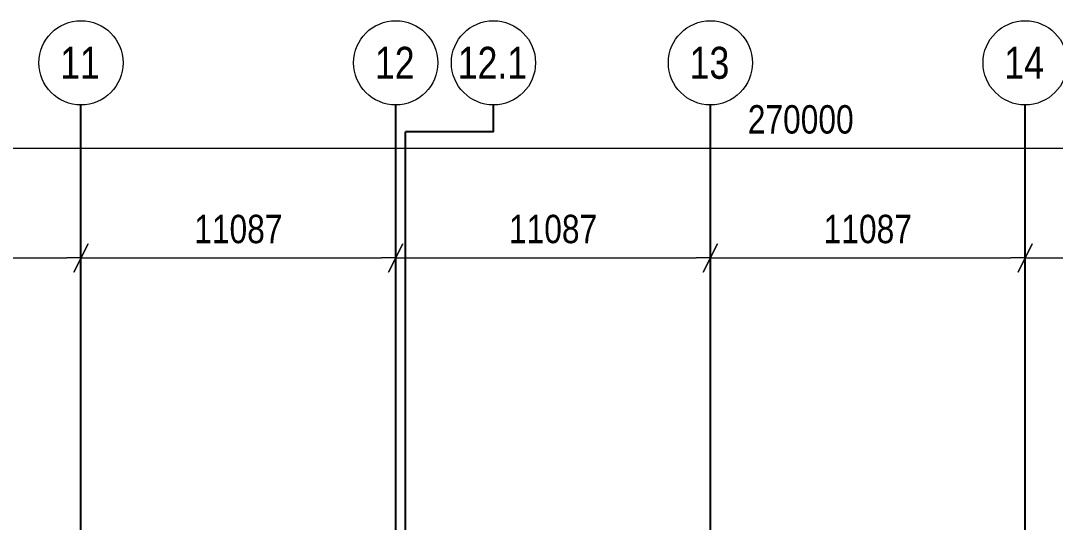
# Model space of a CAD drawing. Header units: millimetres. Extents: x -677815 to 476396, y -125373 to 39000.
# Drawn here: x 107520 to 143967, y 21339 to 38995 of the extents above; entities that cross this region are included whole.
import ezdxf
from ezdxf.enums import TextEntityAlignment as Align

# ---------------------------------------------------------------- set-up
doc = ezdxf.new("R2010")
doc.units = ezdxf.units.MM
doc.linetypes.add('Xref building Toll$0$Grid Line', pattern=[22.225, 12.7, -3.175, 3.175, -3.175])
for name, color, linetype, lineweight in [('AM_BOR', 4, 'Continuous', 25), ('Xref building Toll$0$annotation - dimensions', 7, 'Continuous', 0), ('Xref building Toll$0$annotation - text', 7, 'Continuous', 0)]:
    doc.layers.add(name, color=color, linetype=linetype, lineweight=lineweight)
doc.layers.add('Xref building Toll$0$S-GRID', color=8, linetype='Continuous')
doc.styles.add('Xref building Toll$0$1 200 sub headings', font='arial.ttf', dxfattribs={"width": 0.821429, "height": 560})
doc.styles.add('Xref building Toll$0$1 500 general', font='arial.ttf', dxfattribs={"width": 0.870588, "height": 850})
doc.styles.add('Xref building Toll$0$1 500 general_0', font='arial.ttf', dxfattribs={"width": 0.870588})
doc.dimstyles.new('Xref building Toll$0$1 500', dxfattribs={"dimtxt": 850, "dimasz": 425, "dimexe": 425, "dimexo": 0.0625, "dimgap": 425, "dimtad": 1, "dimdec": 0, "dimzin": 11, "dimdsep": 46, "dimtxsty": 'Xref building Toll$0$1 500 general', "dimblk": 'Xref building Toll$0$_Oblique_2.0', "dimcen": 0.09, "dimclrd": 256, "dimclre": 256, "dimadec": 4, "dimazin": 3, "dimtfac": 1, "dimtdec": 0, "dimtmove": 2, "dimatfit": 1, "dimldrblk": 'Xref building Toll$0$TerminatorOpen_2.0', "dimfxl": 1700, "dimfxlon": 1, "dimfrac": 2, "dimtolj": 1, "dimtzin": 11, "dimlwd": 0, "dimlwe": 0, "dimarcsym": 0})

# ---------------------------------------------------------------- blocks, each defined once
blk = doc.blocks.new('*U137')
at = {"layer": 'Xref building Toll$0$annotation - text', "linetype": 'Continuous', "lineweight": 13}
blk.add_circle((0, 0), 0.732, dxfattribs=at)
at = {"layer": 'Xref building Toll$0$annotation - text', "style": 'Xref building Toll$0$1 200 sub headings', "width": 0.8}
blk.add_text('11', height=0.5556, dxfattribs=at).set_placement((-0.017, 0), align=Align.MIDDLE_CENTER)
blk = doc.blocks.new('Xref building Toll$0$AUDIT_I_160727135711-0')
at = {"layer": 'Xref building Toll$0$annotation - text', "linetype": 'Continuous', "lineweight": 13}
blk.add_circle((0, 0), 0.732, dxfattribs=at)
at = {"layer": 'Xref building Toll$0$annotation - text', "style": 'Xref building Toll$0$1 200 sub headings', "width": 0.8}
blk.add_text('12', height=0.5556, dxfattribs=at).set_placement((-0.017, 0), align=Align.MIDDLE_CENTER)
blk = doc.blocks.new('*U138')
at = {"layer": 'Xref building Toll$0$annotation - text', "linetype": 'Continuous', "lineweight": 13}
blk.add_circle((0, 0), 0.732, dxfattribs=at)
at = {"layer": 'Xref building Toll$0$annotation - text', "style": 'Xref building Toll$0$1 200 sub headings', "width": 0.8}
blk.add_text('13', height=0.5556, dxfattribs=at).set_placement((-0.017, 0), align=Align.MIDDLE_CENTER)
blk = doc.blocks.new('*U139')
at = {"layer": 'Xref building Toll$0$annotation - text', "linetype": 'Continuous', "lineweight": 13}
blk.add_circle((0, 0), 0.732, dxfattribs=at)
at = {"layer": 'Xref building Toll$0$annotation - text', "style": 'Xref building Toll$0$1 200 sub headings', "width": 0.8}
blk.add_text('14', height=0.5556, dxfattribs=at).set_placement((-0.017, 0), align=Align.MIDDLE_CENTER)
blk = doc.blocks.new('Xref building Toll$0$_Oblique_2.0')
at = {"color": 0, "linetype": 'ByBlock', "lineweight": -2}
for p, q in [((0.5, 1), (-0.5, -1)), ((0, 0), (-1, 0))]:
    blk.add_line(p, q, dxfattribs=at)
blk = doc.blocks.new('*D184')
at = {"layer": 'Defpoints', "color": 0, "linetype": 'Continuous', "transparency": 16777216}
for p in [(-302993, 270238), (-32993, 270161), (-32993, 269803)]:
    blk.add_point(p, dxfattribs=at)
at = {"layer": 'Xref building Toll$0$annotation - dimensions', "linetype": 'Continuous', "lineweight": 0, "transparency": 16777216}
for p, q in [((-302993, 270238), (-302993, 269303)), ((-32993, 270160), (-32993, 269303)), ((-302493, 269803), (-33493, 269803))]:
    blk.add_line(p, q, dxfattribs=at)
at = {"layer": 'Xref building Toll$0$annotation - dimensions', "linetype": 'Continuous', "lineweight": 0, "transparency": 16777216, "xscale": 500, "yscale": 500, "zscale": 500, "rotation": 180}
blk.add_blockref('Xref building Toll$0$_Oblique_2.0', (-302993, 269803), dxfattribs=at)
at = {"layer": 'Xref building Toll$0$annotation - dimensions', "linetype": 'Continuous', "lineweight": 0, "transparency": 16777216, "xscale": 500, "yscale": 500, "zscale": 500}
blk.add_blockref('Xref building Toll$0$_Oblique_2.0', (-32993, 269803), dxfattribs=at)
at = {"layer": 'Xref building Toll$0$annotation - dimensions', "color": 0, "linetype": 'Continuous', "lineweight": 0, "transparency": 16777216, "insert": (-167993, 270814), "char_height": 1000, "attachment_point": 5, "style": 'Xref building Toll$0$1 500 general_0'}
blk.add_mtext('\\A1;\\H1x;\\W0.8;270000', dxfattribs=at)
blk = doc.blocks.new('Xref building Toll$0$TerminatorOpen_2.0')
at = {"color": 0, "linetype": 'ByBlock', "lineweight": -2}
for q in [(-1, 1), (-1, 0), (-1, -1)]:
    blk.add_line((0, 0), q, dxfattribs=at)
blk = doc.blocks.new('*D163')
at = {"layer": 'Defpoints', "color": 0, "linetype": 'Continuous', "transparency": 16777216}
for p in [(-204236, 271330), (-193349, 271330), (-193349, 265945)]:
    blk.add_point(p, dxfattribs=at)
at = {"layer": 'Xref building Toll$0$annotation - dimensions', "linetype": 'Continuous', "lineweight": 0, "transparency": 16777216}
for p, q in [((-204236, 267945), (-204236, 265445)), ((-193349, 267945), (-193349, 265445)), ((-203736, 265945), (-193849, 265945))]:
    blk.add_line(p, q, dxfattribs=at)
at = {"layer": 'Xref building Toll$0$annotation - dimensions', "linetype": 'Continuous', "lineweight": 0, "transparency": 16777216, "xscale": 500, "yscale": 500, "zscale": 500, "rotation": 180}
blk.add_blockref('Xref building Toll$0$_Oblique_2.0', (-204236, 265945), dxfattribs=at)
at = {"layer": 'Xref building Toll$0$annotation - dimensions', "linetype": 'Continuous', "lineweight": 0, "transparency": 16777216, "xscale": 500, "yscale": 500, "zscale": 500}
blk.add_blockref('Xref building Toll$0$_Oblique_2.0', (-193349, 265945), dxfattribs=at)
at = {"layer": 'Xref building Toll$0$annotation - dimensions', "color": 0, "linetype": 'Continuous', "lineweight": 0, "transparency": 16777216, "insert": (-198792, 266955), "char_height": 1000, "attachment_point": 5, "style": 'Xref building Toll$0$1 500 general_0'}
blk.add_mtext('\\A1;\\H1x;\\W0.8;10887', dxfattribs=at)
blk = doc.blocks.new('*D164')
at = {"layer": 'Defpoints', "color": 0, "linetype": 'Continuous', "transparency": 16777216}
for p in [(-193349, 271330), (-182262, 271330), (-182262, 265945)]:
    blk.add_point(p, dxfattribs=at)
at = {"layer": 'Xref building Toll$0$annotation - dimensions', "linetype": 'Continuous', "lineweight": 0, "transparency": 16777216}
for p, q in [((-193349, 267945), (-193349, 265445)), ((-182262, 267945), (-182262, 265445)), ((-192849, 265945), (-182762, 265945))]:
    blk.add_line(p, q, dxfattribs=at)
at = {"layer": 'Xref building Toll$0$annotation - dimensions', "linetype": 'Continuous', "lineweight": 0, "transparency": 16777216, "xscale": 500, "yscale": 500, "zscale": 500, "rotation": 180}
blk.add_blockref('Xref building Toll$0$_Oblique_2.0', (-193349, 265945), dxfattribs=at)
at = {"layer": 'Xref building Toll$0$annotation - dimensions', "linetype": 'Continuous', "lineweight": 0, "transparency": 16777216, "xscale": 500, "yscale": 500, "zscale": 500}
blk.add_blockref('Xref building Toll$0$_Oblique_2.0', (-182262, 265945), dxfattribs=at)
at = {"layer": 'Xref building Toll$0$annotation - dimensions', "color": 0, "linetype": 'Continuous', "lineweight": 0, "transparency": 16777216, "insert": (-187805, 266955), "char_height": 1000, "attachment_point": 5, "style": 'Xref building Toll$0$1 500 general_0'}
blk.add_mtext('\\A1;\\H1x;\\W0.8;11087', dxfattribs=at)
blk = doc.blocks.new('*D165')
at = {"layer": 'Defpoints', "color": 0, "linetype": 'Continuous', "transparency": 16777216}
for p in [(-182262, 271330), (-171175, 271330), (-171175, 265945)]:
    blk.add_point(p, dxfattribs=at)
at = {"layer": 'Xref building Toll$0$annotation - dimensions', "linetype": 'Continuous', "lineweight": 0, "transparency": 16777216}
for p, q in [((-182262, 267945), (-182262, 265445)), ((-171175, 267945), (-171175, 265445)), ((-181762, 265945), (-171675, 265945))]:
    blk.add_line(p, q, dxfattribs=at)
at = {"layer": 'Xref building Toll$0$annotation - dimensions', "linetype": 'Continuous', "lineweight": 0, "transparency": 16777216, "xscale": 500, "yscale": 500, "zscale": 500, "rotation": 180}
blk.add_blockref('Xref building Toll$0$_Oblique_2.0', (-182262, 265945), dxfattribs=at)
at = {"layer": 'Xref building Toll$0$annotation - dimensions', "linetype": 'Continuous', "lineweight": 0, "transparency": 16777216, "xscale": 500, "yscale": 500, "zscale": 500}
blk.add_blockref('Xref building Toll$0$_Oblique_2.0', (-171175, 265945), dxfattribs=at)
at = {"layer": 'Xref building Toll$0$annotation - dimensions', "color": 0, "linetype": 'Continuous', "lineweight": 0, "transparency": 16777216, "insert": (-176718, 266955), "char_height": 1000, "attachment_point": 5, "style": 'Xref building Toll$0$1 500 general_0'}
blk.add_mtext('\\A1;\\H1x;\\W0.8;11087', dxfattribs=at)
blk = doc.blocks.new('*D166')
at = {"layer": 'Defpoints', "color": 0, "linetype": 'Continuous', "transparency": 16777216}
for p in [(-171175, 271330), (-160088, 271330), (-160088, 265945)]:
    blk.add_point(p, dxfattribs=at)
at = {"layer": 'Xref building Toll$0$annotation - dimensions', "linetype": 'Continuous', "lineweight": 0, "transparency": 16777216}
for p, q in [((-171175, 267945), (-171175, 265445)), ((-160088, 267945), (-160088, 265445)), ((-170675, 265945), (-160588, 265945))]:
    blk.add_line(p, q, dxfattribs=at)
at = {"layer": 'Xref building Toll$0$annotation - dimensions', "linetype": 'Continuous', "lineweight": 0, "transparency": 16777216, "xscale": 500, "yscale": 500, "zscale": 500, "rotation": 180}
blk.add_blockref('Xref building Toll$0$_Oblique_2.0', (-171175, 265945), dxfattribs=at)
at = {"layer": 'Xref building Toll$0$annotation - dimensions', "linetype": 'Continuous', "lineweight": 0, "transparency": 16777216, "xscale": 500, "yscale": 500, "zscale": 500}
blk.add_blockref('Xref building Toll$0$_Oblique_2.0', (-160088, 265945), dxfattribs=at)
at = {"layer": 'Xref building Toll$0$annotation - dimensions', "color": 0, "linetype": 'Continuous', "lineweight": 0, "transparency": 16777216, "insert": (-165631, 266955), "char_height": 1000, "attachment_point": 5, "style": 'Xref building Toll$0$1 500 general_0'}
blk.add_mtext('\\A1;\\H1x;\\W0.8;11087', dxfattribs=at)
blk = doc.blocks.new('*D167')
at = {"layer": 'Defpoints', "color": 0, "linetype": 'Continuous', "transparency": 16777216}
for p in [(-160088, 271330), (-149001, 271330), (-149001, 265945)]:
    blk.add_point(p, dxfattribs=at)
at = {"layer": 'Xref building Toll$0$annotation - dimensions', "linetype": 'Continuous', "lineweight": 0, "transparency": 16777216}
for p, q in [((-160088, 267945), (-160088, 265445)), ((-149001, 267945), (-149001, 265445)), ((-159588, 265945), (-149501, 265945))]:
    blk.add_line(p, q, dxfattribs=at)
at = {"layer": 'Xref building Toll$0$annotation - dimensions', "linetype": 'Continuous', "lineweight": 0, "transparency": 16777216, "xscale": 500, "yscale": 500, "zscale": 500, "rotation": 180}
blk.add_blockref('Xref building Toll$0$_Oblique_2.0', (-160088, 265945), dxfattribs=at)
at = {"layer": 'Xref building Toll$0$annotation - dimensions', "linetype": 'Continuous', "lineweight": 0, "transparency": 16777216, "xscale": 500, "yscale": 500, "zscale": 500}
blk.add_blockref('Xref building Toll$0$_Oblique_2.0', (-149001, 265945), dxfattribs=at)
at = {"layer": 'Xref building Toll$0$annotation - dimensions', "color": 0, "linetype": 'Continuous', "lineweight": 0, "transparency": 16777216, "insert": (-154544, 266955), "char_height": 1000, "attachment_point": 5, "style": 'Xref building Toll$0$1 500 general_0'}
blk.add_mtext('\\A1;\\H1x;\\W0.8;11087', dxfattribs=at)
blk = doc.blocks.new('Xref building Toll$0$12.1')
at = {"layer": 'Xref building Toll$0$annotation - text', "linetype": 'Continuous', "lineweight": 13}
blk.add_circle((0, 0), 0.732, dxfattribs=at)
at = {"layer": 'Xref building Toll$0$annotation - text', "style": 'Xref building Toll$0$1 200 sub headings', "width": 0.8}
blk.add_text('12.1', height=0.5556, dxfattribs=at).set_placement((-0.017, 0), align=Align.MIDDLE_CENTER)
blk = doc.blocks.new('Xref building Toll$0$Toll Grids')
at = {"layer": 'Xref building Toll$0$S-GRID', "linetype": 'Xref building Toll$0$Grid Line'}
for p, q in [((109644, -125373.3), (109644, 36031.5)), ((120731, -125373.3), (120731, 36031.5)), ((124174.1, 35080.8), (124174.1, 36031.5)), ((131818, -125373.3), (131818, 36031.5)), ((142905, -125373.3), (142905, 36031.5)), ((121070, -125373.3), (121070, 35080.8)), ((124174.1, 35080.8), (121070, 35080.8))]:
    blk.add_line(p, q, dxfattribs=at)
at = {"layer": 'Xref building Toll$0$annotation - text', "xscale": 2025, "yscale": 2025, "zscale": 2025}
for name, p in [('*U137', (109644, 37513.4)), ('Xref building Toll$0$AUDIT_I_160727135711-0', (120731, 37513.4)), ('Xref building Toll$0$12.1', (124174.1, 37513.4)), ('*U138', (131818, 37513.4)), ('*U139', (142905, 37513.4))]:
    blk.add_blockref(name, p, dxfattribs=at)
at = {"layer": 'Xref building Toll$0$annotation - dimensions', "linetype": 'Continuous', "lineweight": 0}
for base, p1, p2, picture, middle in [((270000, 34504.6), (0, 34939.4), (270000, 34861.8), '*D184', (135000, 35515.1)), ((109644, 30645.8), (98757, 36031.5), (109644, 36031.5), '*D163', (104200.5, 31656.4)), ((120731, 30645.8), (109644, 36031.5), (120731, 36031.5), '*D164', (115187.5, 31656.4)), ((131818, 30645.8), (120731, 36031.5), (131818, 36031.5), '*D165', (126274.5, 31656.4)), ((142905, 30645.8), (131818, 36031.5), (142905, 36031.5), '*D166', (137361.5, 31656.4)), ((153992, 30645.8), (142905, 36031.5), (153992, 36031.5), '*D167', (148448.5, 31656.4))]:
    dim = blk.add_linear_dim(base=base, p1=p1, p2=p2, text='\\H1x;\\W0.8;<>', dimstyle='Xref building Toll$0$1 500', override={"dimtxt": 1000, "dimasz": 500, "dimexe": 500, "dimgap": 500, "dimtxsty": 'Xref building Toll$0$1 500 general_0', "dimatfit": 3, "dimfxl": 2000}, dxfattribs=at)
    dim.commit()
    dim.dimension.update_dxf_attribs({"geometry": picture, "text_midpoint": middle, "insert": (302992.6, -235298.7)})
blk = doc.blocks.new('Xref building Toll')
blk.add_blockref('Xref building Toll$0$Toll Grids', (0, 0))

msp = doc.modelspace()

# ---------------------------------------------------------------- block references
at = {"layer": 'AM_BOR'}
msp.add_blockref('Xref building Toll', (0, 0), dxfattribs=at)

doc.saveas('drawing.dxf')
